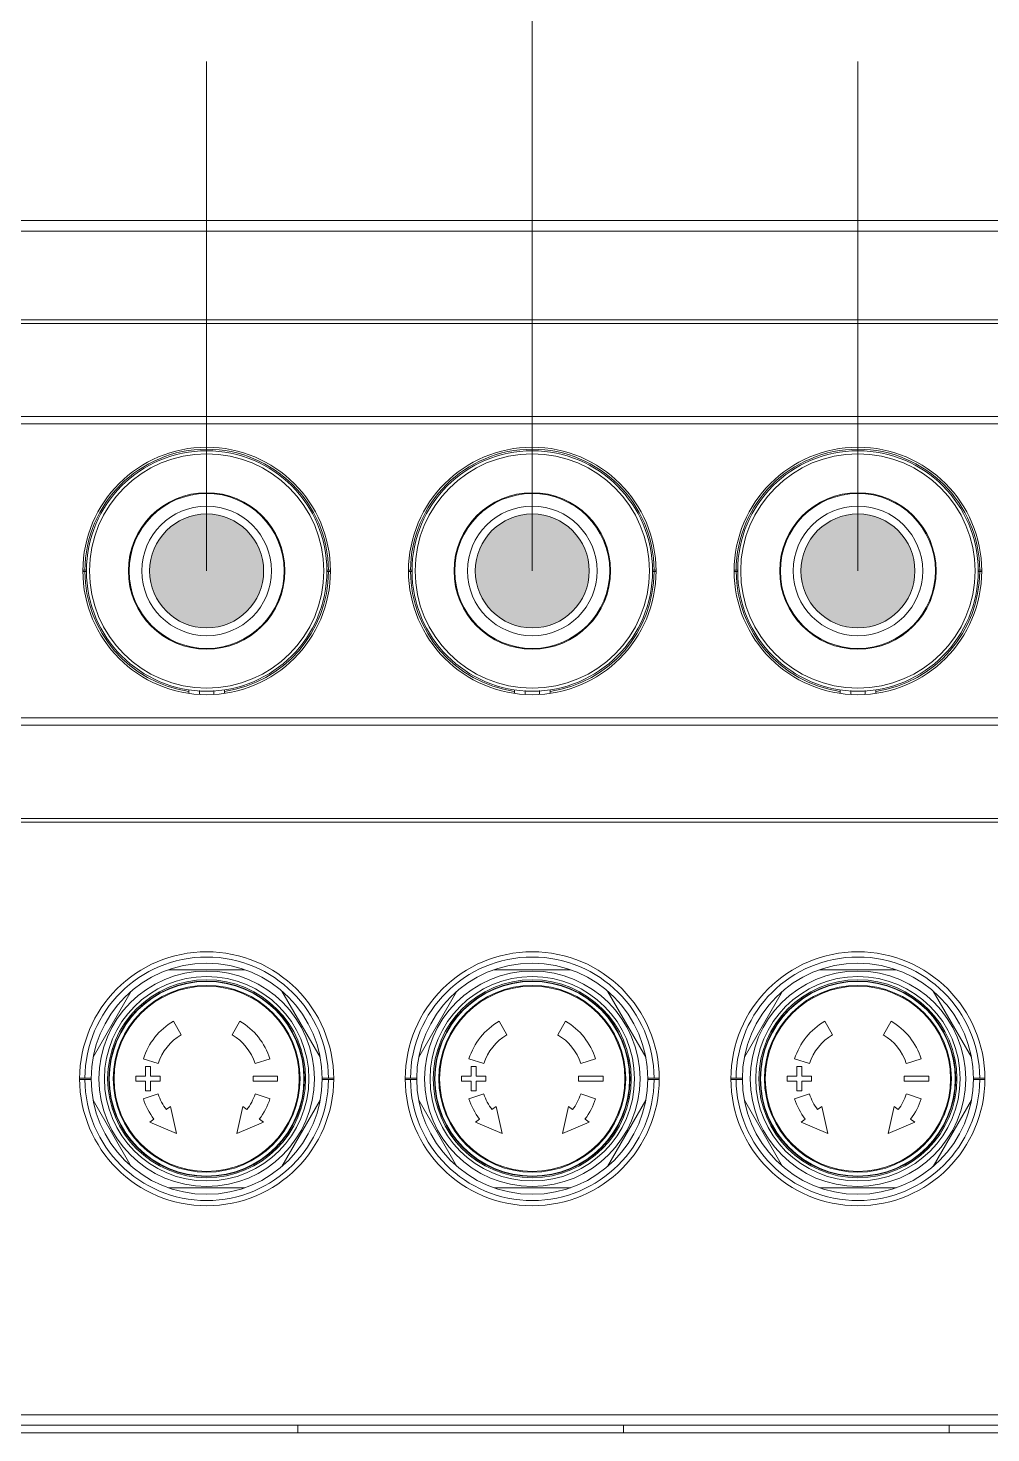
# Model space of a CAD drawing. Header units: millimetres. Extents: x 206 to 1899, y -454 to 296.
# Drawn here: x 611.94 to 621.18, y -393.87 to -380.39 of the extents above; entities that cross this region are included whole.
import ezdxf

# ---------------------------------------------------------------- set-up
doc = ezdxf.new("R2010")
doc.units = ezdxf.units.MM
doc.layers.add('细实线', color=7, linetype='Continuous', lineweight=15)

msp = doc.modelspace()

# ---------------------------------------------------------------- hatches: boundary and pattern name
at = {"lineweight": 9}
h = msp.add_hatch(color=256, dxfattribs=at)
h.dxf.hatch_style = 1
h.paths.add_polyline_path([(613.107, -385.6, 1), (614.201, -385.6, 1)])
h = msp.add_hatch(color=256, dxfattribs=at)
h.dxf.hatch_style = 1
h.paths.add_polyline_path([(616.232, -385.6, 1), (617.326, -385.6, 1)])
h = msp.add_hatch(color=256, dxfattribs=at)
h.dxf.hatch_style = 1
h.paths.add_polyline_path([(619.357, -385.6, 1), (620.451, -385.6, 1)])

# ---------------------------------------------------------------- linework, layer by layer
for p, q in [((616.779, -385.6), (616.779, -377.603)), ((613.654, -385.6), (613.654, -380.708)), ((619.904, -385.6), (619.904, -380.708))]:
    msp.add_line(p, q, dxfattribs=at)
at = {"layer": '细实线', "linetype": 'Continuous', "lineweight": 9}
for p, q in [((622.429, -382.237), (602.716, -382.237)), ((602.766, -382.337), (622.379, -382.337)), ((602.766, -383.188), (622.379, -383.188)), ((602.766, -383.224), (622.379, -383.224)), ((622.379, -384.117), (602.766, -384.117)), ((622.379, -384.188), (602.766, -384.188)), ((612.499, -385.593), (612.466, -385.593)), ((612.499, -385.606), (612.466, -385.606)), ((614.841, -385.593), (614.808, -385.593)), ((614.841, -385.606), (614.808, -385.606)), ((615.624, -385.593), (615.591, -385.593)), ((615.624, -385.606), (615.591, -385.606)), ((617.966, -385.593), (617.933, -385.593)), ((617.966, -385.606), (617.933, -385.606)), ((618.749, -385.593), (618.716, -385.593)), ((618.749, -385.606), (618.716, -385.606)), ((621.058, -385.593), (621.091, -385.593)), ((621.058, -385.606), (621.091, -385.606)), ((613.482, -386.741), (613.482, -386.77)), ((613.585, -386.781), (613.585, -386.749)), ((613.723, -386.749), (613.723, -386.781)), ((613.826, -386.741), (613.826, -386.77)), ((616.607, -386.741), (616.607, -386.77)), ((616.71, -386.781), (616.71, -386.749)), ((616.848, -386.749), (616.848, -386.781)), ((616.951, -386.741), (616.951, -386.77)), ((619.732, -386.741), (619.732, -386.77)), ((619.835, -386.781), (619.835, -386.749)), ((619.973, -386.749), (619.973, -386.781)), ((620.076, -386.741), (620.076, -386.77)), ((621.761, -387.011), (602.766, -387.011)), ((621.811, -387.082), (602.766, -387.082)), ((602.766, -387.976), (622.379, -387.976)), ((602.766, -388.011), (622.379, -388.011)), ((613.287, -389.428), (614.021, -389.428)), ((616.412, -389.428), (617.146, -389.428)), ((619.537, -389.428), (620.271, -389.428)), ((612.564, -390.269), (612.931, -389.633)), ((614.377, -389.633), (614.744, -390.269)), ((615.689, -390.269), (616.056, -389.633)), ((617.502, -389.633), (617.869, -390.269)), ((618.814, -390.269), (619.181, -389.633)), ((620.627, -389.633), (620.994, -390.269)), ((613.335, -389.923), (613.41, -390.052)), ((613.898, -390.052), (613.973, -389.923)), ((616.46, -389.923), (616.535, -390.052)), ((617.023, -390.052), (617.098, -389.923)), ((619.585, -389.923), (619.66, -390.052)), ((620.148, -390.052), (620.223, -389.923)), ((613.189, -390.328), (613.046, -390.283)), ((614.262, -390.283), (614.119, -390.328)), ((616.314, -390.328), (616.171, -390.283)), ((617.387, -390.283), (617.244, -390.328)), ((619.439, -390.328), (619.296, -390.283)), ((620.512, -390.283), (620.369, -390.328)), ((613.068, -390.451), (613.068, -390.357)), ((613.068, -390.357), (613.115, -390.357)), ((613.115, -390.357), (613.115, -390.451)), ((616.193, -390.451), (616.193, -390.357)), ((616.193, -390.357), (616.24, -390.357)), ((616.24, -390.357), (616.24, -390.451)), ((619.318, -390.451), (619.318, -390.357)), ((619.318, -390.357), (619.365, -390.357)), ((619.365, -390.357), (619.365, -390.451)), ((612.545, -390.468), (612.435, -390.468)), ((612.545, -390.481), (612.435, -390.481)), ((612.974, -390.498), (612.974, -390.451)), ((612.974, -390.451), (613.068, -390.451)), ((613.068, -390.498), (612.974, -390.498)), ((613.068, -390.592), (613.068, -390.498)), ((613.115, -390.451), (613.209, -390.451)), ((613.115, -390.498), (613.115, -390.592)), ((613.209, -390.498), (613.115, -390.498)), ((613.209, -390.451), (613.209, -390.498)), ((614.099, -390.498), (614.099, -390.451)), ((614.099, -390.451), (614.334, -390.451)), ((614.334, -390.498), (614.099, -390.498)), ((614.334, -390.451), (614.334, -390.498)), ((614.873, -390.468), (614.763, -390.468)), ((614.873, -390.481), (614.763, -390.481)), ((615.67, -390.468), (615.56, -390.468)), ((615.67, -390.481), (615.56, -390.481)), ((616.099, -390.498), (616.099, -390.451)), ((616.099, -390.451), (616.193, -390.451)), ((616.193, -390.498), (616.099, -390.498)), ((616.193, -390.592), (616.193, -390.498)), ((616.24, -390.451), (616.334, -390.451)), ((616.24, -390.498), (616.24, -390.592)), ((616.334, -390.498), (616.24, -390.498)), ((616.334, -390.451), (616.334, -390.498)), ((617.224, -390.498), (617.224, -390.451)), ((617.224, -390.451), (617.459, -390.451)), ((617.459, -390.498), (617.224, -390.498)), ((617.459, -390.451), (617.459, -390.498)), ((617.998, -390.468), (617.888, -390.468)), ((617.998, -390.481), (617.888, -390.481)), ((618.795, -390.468), (618.685, -390.468)), ((618.795, -390.481), (618.685, -390.481)), ((619.224, -390.498), (619.224, -390.451)), ((619.224, -390.451), (619.318, -390.451)), ((619.318, -390.498), (619.224, -390.498)), ((619.318, -390.592), (619.318, -390.498)), ((619.365, -390.451), (619.459, -390.451)), ((619.365, -390.498), (619.365, -390.592)), ((619.459, -390.498), (619.365, -390.498)), ((619.459, -390.451), (619.459, -390.498)), ((620.349, -390.498), (620.349, -390.451)), ((620.349, -390.451), (620.584, -390.451)), ((620.584, -390.498), (620.349, -390.498)), ((620.584, -390.451), (620.584, -390.498)), ((621.013, -390.468), (621.123, -390.468)), ((621.013, -390.481), (621.123, -390.481)), ((612.931, -391.316), (612.564, -390.68)), ((613.046, -390.666), (613.189, -390.621)), ((613.115, -390.592), (613.068, -390.592)), ((614.119, -390.621), (614.262, -390.666)), ((614.744, -390.68), (614.377, -391.316)), ((616.056, -391.316), (615.689, -390.68)), ((616.171, -390.666), (616.314, -390.621)), ((616.24, -390.592), (616.193, -390.592)), ((617.244, -390.621), (617.387, -390.666)), ((617.869, -390.68), (617.502, -391.316)), ((619.181, -391.316), (618.814, -390.68)), ((619.296, -390.666), (619.439, -390.621)), ((619.365, -390.592), (619.318, -390.592)), ((620.369, -390.621), (620.512, -390.666)), ((620.994, -390.68), (620.627, -391.316)), ((613.267, -390.771), (613.307, -390.741)), ((613.307, -390.741), (613.364, -390.999)), ((613.944, -390.999), (614.001, -390.741)), ((614.001, -390.741), (614.041, -390.771)), ((616.392, -390.771), (616.432, -390.741)), ((616.432, -390.741), (616.489, -390.999)), ((617.069, -390.999), (617.126, -390.741)), ((617.126, -390.741), (617.166, -390.771)), ((619.517, -390.771), (619.557, -390.741)), ((619.557, -390.741), (619.614, -390.999)), ((620.194, -390.999), (620.251, -390.741)), ((620.251, -390.741), (620.291, -390.771)), ((613.109, -390.893), (613.148, -390.863)), ((613.364, -390.999), (613.109, -390.893)), ((614.199, -390.893), (613.944, -390.999)), ((614.16, -390.863), (614.199, -390.893)), ((616.234, -390.893), (616.273, -390.863)), ((616.489, -390.999), (616.234, -390.893)), ((617.324, -390.893), (617.069, -390.999)), ((617.285, -390.863), (617.324, -390.893)), ((619.359, -390.893), (619.398, -390.863)), ((619.614, -390.999), (619.359, -390.893)), ((620.449, -390.893), (620.194, -390.999)), ((620.41, -390.863), (620.449, -390.893)), ((614.021, -391.521), (613.287, -391.521)), ((617.146, -391.521), (616.412, -391.521)), ((620.271, -391.521), (619.537, -391.521)), ((622.379, -393.7), (602.766, -393.7)), ((593.648, -393.875), (668.798, -393.875)), ((622.429, -393.8), (602.716, -393.8)), ((614.529, -393.8), (614.529, -393.875)), ((617.654, -393.8), (617.654, -393.875)), ((620.779, -393.8), (620.779, -393.875))]:
    msp.add_line(p, q, dxfattribs=at)
for centre, radius in [((613.654, -385.6), 1.188), ((613.654, -385.6), 1.154), ((613.654, -385.6), 1.125), ((616.779, -385.6), 1.188), ((616.779, -385.6), 1.154), ((616.779, -385.6), 1.125), ((619.904, -385.6), 1.188), ((619.904, -385.6), 1.154), ((619.904, -385.6), 1.125), ((613.654, -385.6), 0.751), ((616.779, -385.6), 0.751), ((619.904, -385.6), 0.751), ((613.654, -385.6), 0.622), ((616.779, -385.6), 0.622), ((619.904, -385.6), 0.622), ((613.654, -385.6), 0.547), ((616.779, -385.6), 0.547), ((619.904, -385.6), 0.547), ((613.654, -390.475), 1.219), ((616.779, -390.475), 1.219), ((619.904, -390.475), 1.219), ((613.654, -390.475), 1.109), ((613.654, -390.475), 1.034), ((616.779, -390.475), 1.109), ((616.779, -390.475), 1.034), ((619.904, -390.475), 1.109), ((619.904, -390.475), 1.034), ((613.654, -390.475), 0.981), ((613.654, -390.475), 0.95), ((613.654, -390.475), 0.938), ((613.654, -390.475), 0.934), ((613.654, -390.475), 0.897), ((613.654, -390.475), 0.889), ((616.779, -390.475), 0.981), ((616.779, -390.475), 0.95), ((616.779, -390.475), 0.938), ((616.779, -390.475), 0.934), ((616.779, -390.475), 0.897), ((616.779, -390.475), 0.889), ((619.904, -390.475), 0.981), ((619.904, -390.475), 0.95), ((619.904, -390.475), 0.938), ((619.904, -390.475), 0.934), ((619.904, -390.475), 0.897), ((619.904, -390.475), 0.889)]:
    msp.add_circle(centre, radius, dxfattribs=at)
for centre, radius, start, end in [((613.654, -385.6), 1.169, 0.3064, 179.6936), ((616.779, -385.6), 1.169, 0.3064, 179.6936), ((619.904, -385.6), 1.169, 0.3064, 179.6936), ((613.654, -385.6), 0.744, 270.3567, 270), ((616.779, -385.6), 0.744, 270.3567, 270), ((619.904, -385.6), 0.744, 270.3567, 270), ((613.654, -385.6), 1.169, 180.3064, 261.5128), ((613.654, -385.6), 1.169, 278.4872, 359.6936), ((616.779, -385.6), 1.169, 180.3064, 261.5128), ((616.779, -385.6), 1.169, 278.4872, 359.6936), ((619.904, -385.6), 1.169, 180.3064, 261.5128), ((619.904, -385.6), 1.169, 278.4872, 359.6936), ((613.655, -385.6), 0.744, 269.9468, 270.3035), ((616.78, -385.6), 0.744, 269.9468, 270.3035), ((619.905, -385.6), 0.744, 269.9468, 270.3035), ((613.654, -390.475), 1.169, 0.3064, 179.6936), ((616.779, -390.475), 1.169, 0.3064, 179.6936), ((619.904, -390.475), 1.169, 0.3064, 179.6936), ((613.654, -390.475), 0.637, 120, 162.5), ((613.654, -390.475), 0.637, 17.5, 60), ((616.779, -390.475), 0.637, 120, 162.5), ((616.779, -390.475), 0.637, 17.5, 60), ((619.904, -390.475), 0.637, 120, 162.5), ((619.904, -390.475), 0.637, 17.5, 60), ((613.654, -390.475), 0.487, 120, 162.5), ((613.654, -390.475), 0.487, 17.5, 60), ((616.779, -390.475), 0.487, 120, 162.5), ((616.779, -390.475), 0.487, 17.5, 60), ((619.904, -390.475), 0.487, 120, 162.5), ((619.904, -390.475), 0.487, 17.5, 60), ((613.654, -390.475), 1.169, 180.3064, 359.6936), ((616.779, -390.475), 1.169, 180.3064, 359.6936), ((619.904, -390.475), 1.169, 180.3064, 359.6936), ((613.654, -390.475), 0.637, 197.5, 217.5), ((613.654, -390.475), 0.487, 197.5, 217.5), ((613.654, -390.475), 0.487, 322.5, 342.5), ((613.654, -390.475), 0.637, 322.5, 342.5), ((616.779, -390.475), 0.637, 197.5, 217.5), ((616.779, -390.475), 0.487, 197.5, 217.5), ((616.779, -390.475), 0.487, 322.5, 342.5), ((616.779, -390.475), 0.637, 322.5, 342.5), ((619.904, -390.475), 0.637, 197.5, 217.5), ((619.904, -390.475), 0.487, 197.5, 217.5), ((619.904, -390.475), 0.487, 322.5, 342.5), ((619.904, -390.475), 0.637, 322.5, 342.5)]:
    msp.add_arc(centre, radius, start, end, dxfattribs=at)

doc.saveas('drawing.dxf')
